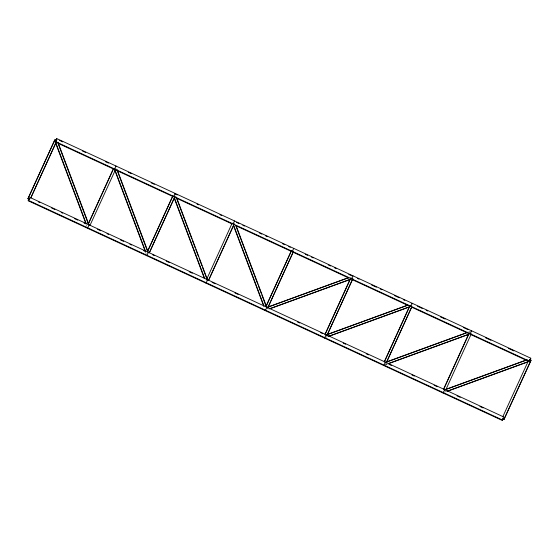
<?xml version="1.0" encoding="UTF-8"?>
<svg xmlns="http://www.w3.org/2000/svg" width="559" height="559" viewBox="0 0 559 559"><rect width="100%" height="100%" fill="white"/><g stroke="black" fill="none" stroke-linecap="round" stroke-linejoin="round"><path stroke-width="0.42" stroke-dasharray="2.79 2.1" d="M325.841 337.287L327.476 336.686M468.777 331.899L470.419 331.305M385.095 364.741L386.737 364.147M385.703 364.692L387.338 364.091M444.356 392.201L446.816 391.307M145.529 252.067L146.137 253.695M86.268 224.606L86.876 226.234"/><path stroke-width="0.84" d="M29.264 199.374L27.95 198.759L54.775 139.897L56.312 140.26M27.95 198.759L54.992 139.652M28.202 200.779L29.893 197.418L503.973 417.091L502.611 420.075L502.282 420.445L28.202 200.779L29.222 198.536M55.355 141.539L56.718 138.555L530.798 358.221L529.436 361.205L55.355 141.539L55.027 141.909L56.606 142.643M30.64 198.11L55.676 143.167M30.857 197.865L56.613 141.35M113.323 168.93L88.28 223.866L58.003 143.244M88.14 224.404L113.54 168.678M89.154 224.879L87.463 228.233M114.616 168.993L115.979 166.016L115.65 166.386M89.901 225.57L115.874 168.811M172.941 195.601L147.541 251.326L117.264 170.705M147.401 251.864L172.801 196.139M148.408 252.333L146.724 255.694M173.877 196.454L175.24 193.47L174.904 193.847L177.28 194.944M149.519 252.242L174.198 198.089L204.482 278.71M149.379 252.78L175.128 196.272M206.306 280.108L232.202 223.062M207.668 279.793L205.985 283.154M233.138 223.914L234.501 220.931M208.78 279.703L233.459 225.543L263.743 306.171M208.64 280.241L234.389 223.726M291.463 250.516L266.063 306.241L261.794 294.845M265.923 306.779L291.316 251.054M266.929 307.254L265.245 310.608M293.754 248.392L292.071 251.746L235.968 225.752M268.041 307.157L293.077 252.221M267.537 308.484L293.65 251.187M324.968 334.485L350.004 279.549L270.458 308.575M325.184 334.24L350.933 277.732M326.19 334.715L324.499 338.069M351.66 278.829L353.015 275.846M352.694 278.892L327.301 334.617L407.665 305.291M326.798 335.938L352.911 278.648M384.229 361.946L409.621 306.22M384.445 361.701L410.194 305.186M385.451 362.169L383.76 365.53M410.921 306.29L412.276 303.306L411.948 303.684M411.599 307.136L386.562 362.078L466.101 333.045M386.059 363.399L411.815 306.891M443.49 389.406L468.526 334.464L388.163 363.797M443.706 389.155L469.455 332.647M444.712 389.63L443.021 392.984M470.182 333.751L471.537 330.767L471.209 331.138M445.677 390.07L471.076 334.345M502.744 416.86L528.36 360.89M529.792 360.094L530.798 358.221M502.688 418.74L504.008 419.348L531.05 360.241L529.736 359.626M504.008 419.348L531.05 360.241M56.389 138.925L56.718 138.555M530.225 361.044L529.932 359.444M56.997 139.736L54.964 140.477L86.177 223.544M266.636 307.492L348.62 277.585M268.054 307.143L348.404 277.83M269.04 308.931L351.842 278.717M325.89 334.953L407.881 305.039M328.301 336.385L411.103 306.178M328.902 336.336L409.251 307.024M385.151 362.407L467.96 332.2M388.379 363.546L471.181 333.339M444.412 389.868L527.221 359.661M446.655 389.218L525.362 360.506M447.64 391.007L530.442 360.8M447.424 391.251L527.766 361.939M59.547 140.393L62.706 141.86M82.459 151.014L85.625 152.474M105.378 161.628L108.537 163.095M128.29 172.249L131.449 173.709M151.203 182.863L154.361 184.33M197.034 204.098L198.613 204.832M219.946 214.712L221.525 215.446M236.541 222.405L238.91 223.502M242.858 225.333L244.437 226.067M259.453 233.019L261.822 234.116M265.777 235.947L267.356 236.681M282.365 243.64L284.734 244.737M288.689 246.568L290.268 247.302M305.277 254.254L307.653 255.351M311.601 257.182L313.18 257.916M328.196 264.875L330.565 265.972M334.513 267.803L336.092 268.537M348.739 274.392L351.897 275.86M357.432 278.417L359.011 279.151M371.651 285.006L376.389 287.207M380.344 289.038L381.923 289.772M394.563 295.627L399.308 297.821M403.256 299.652L404.835 300.386M417.482 306.241L422.22 308.442M426.168 310.273L427.754 311.007M440.394 316.862L445.132 319.056M463.306 327.476L468.051 329.677M485.429 337.734L490.963 340.291M508.348 348.348L513.875 350.912M58.185 143.377L113.498 169.007M115.077 169.733L172.759 196.461M175.917 197.928L232.02 223.921M292.86 252.116L348.956 278.109M352.121 279.57L408.217 305.563M411.382 307.031L468.267 333.388M470.636 334.492L527.528 360.848M38.25 201.82L39.836 202.554M51.687 208.046L54.845 209.506M61.169 212.441L62.748 213.168M74.599 218.66L77.757 220.127M84.081 223.055L85.66 223.789M97.511 229.281L100.676 230.741M106.993 233.676L108.572 234.403M120.43 239.895L123.588 241.362M129.912 244.29L131.491 245.024M143.342 250.516L144.921 251.25M152.824 254.904L154.403 255.638M166.254 261.13L169.412 262.597M189.166 271.751L192.331 273.211M212.085 282.365L215.243 283.832M234.997 292.986L238.155 294.446M297.416 321.907L299.785 323.004M320.328 332.521L322.704 333.625M343.247 343.142L345.616 344.239M366.159 353.756L368.528 354.86M389.071 364.377L391.447 365.474M411.99 374.991L414.359 376.095M434.112 385.242L437.271 386.709M457.024 395.863L460.183 397.33M479.936 406.477L483.102 407.944M28.167 198.515L29.48 199.123M502.904 418.488L504.225 419.103M28.53 200.401L502.611 420.075M236.003 225.375L266.902 307.625M235.786 225.619L244.961 250.048M245.576 251.683L257.811 284.252M258.426 285.88L261.179 293.209M233.054 223.67L263.96 305.92M176.434 197.096L207.641 280.164M176.525 198.159L191.821 238.882M192.436 240.51L195.189 247.84M195.797 249.468L198.557 256.798M199.165 258.426L201.918 265.756M202.533 267.384L206.816 278.78M173.793 196.209L204.699 278.466M117.173 169.643L148.387 252.71M114.532 168.755L145.438 251.005M114.93 170.628L145.221 251.25M57.912 142.182L89.126 225.249M55.055 141.539L85.96 223.789"/></g></svg>
